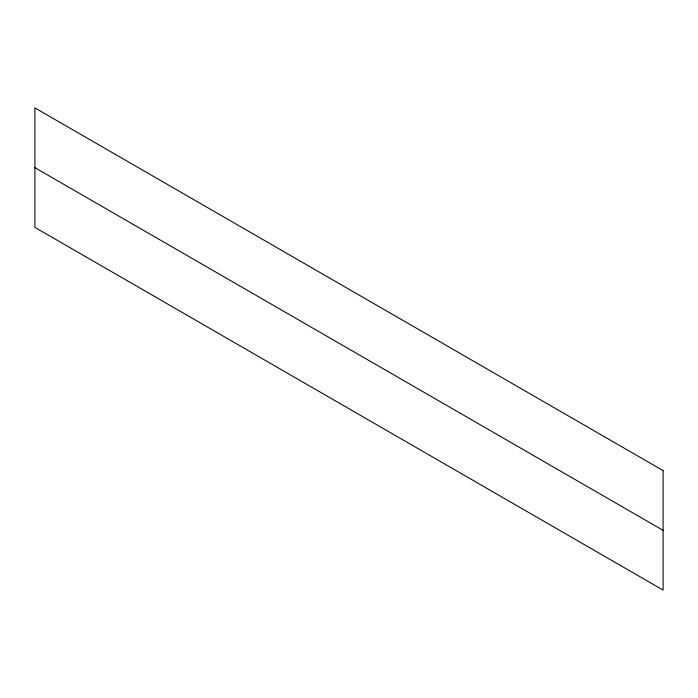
<?xml version="1.0" encoding="UTF-8"?>
<svg xmlns="http://www.w3.org/2000/svg" width="698" height="698" viewBox="0 0 698 698"><rect width="100%" height="100%" fill="white"/><g stroke="black" fill="none" stroke-linecap="round" stroke-linejoin="round"><path stroke-width="1.05" d="M34.9 167.66L663.1 530.34M663.1 470.609L34.9 107.92L34.9 227.391L663.1 590.08L663.1 470.609"/></g></svg>
